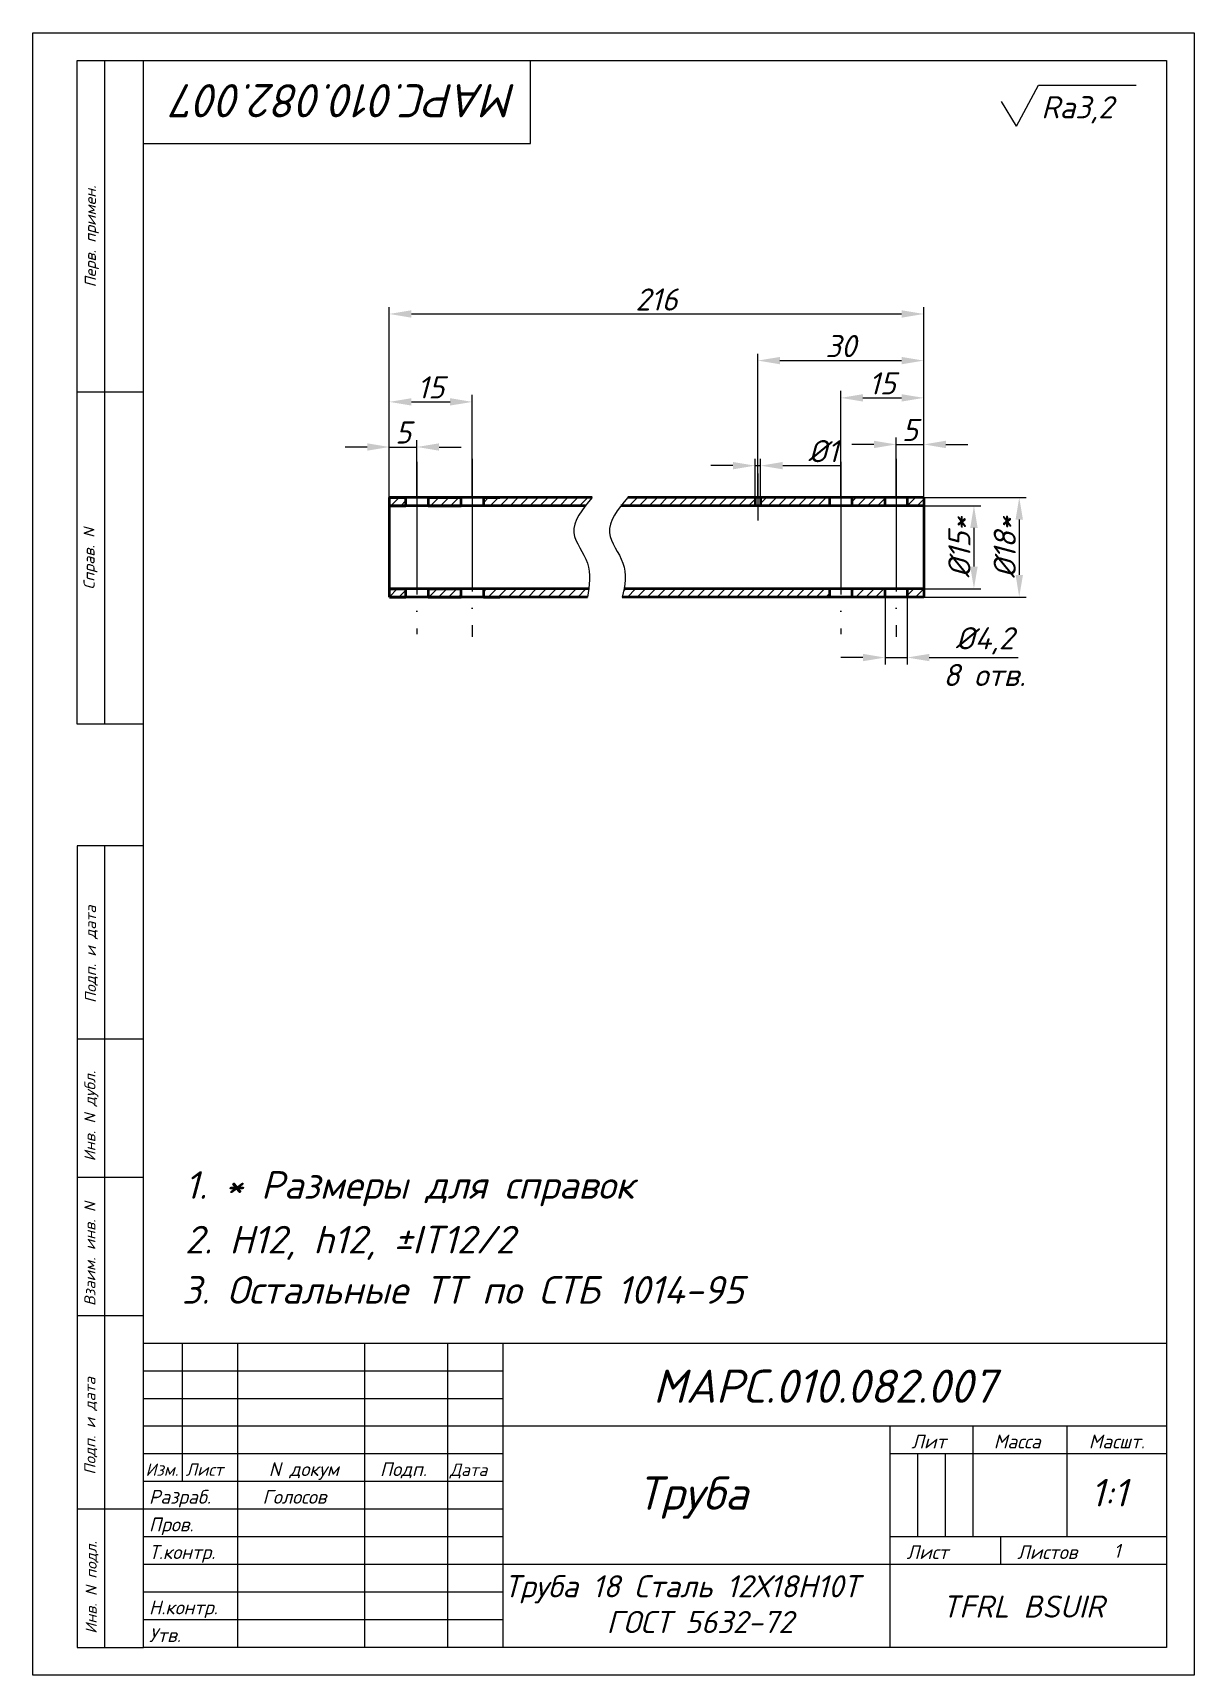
# Model space of a CAD drawing. Header units: millimetres. Extents: x -5427 to 3670, y -5891 to 948.
# Drawn here: x 3233.1 to 3443.1, y -2683.9 to -2386.9 of the extents above; entities that cross this region are included whole.
import ezdxf
from ezdxf.enums import TextEntityAlignment as Align

# ---------------------------------------------------------------- set-up
doc = ezdxf.new("R2010")
doc.units = ezdxf.units.MM
doc.header["$MEASUREMENT"] = 0
doc.linetypes.add('ACAD_ISO04W100', pattern=[30, 24, -3, 0, -3])
doc.layers.add('оси', color=1, linetype='ACAD_ISO04W100')
doc.layers.add('Толстые', color=7, linetype='Continuous', lineweight=50)
doc.layers.add('Тонкие', color=140, linetype='Continuous', lineweight=25)
doc.styles.get("Standard").update_dxf_attribs({"font": 'isocpeui.ttf'})
doc.styles.add('Для рамки', font='simplex.shx', dxfattribs={"oblique": 15, "height": 4})
doc.dimstyles.new('ISO-25', dxfattribs={"dimtxt": 4, "dimasz": 4, "dimexe": 1.25, "dimexo": 0, "dimtad": 1, "dimtxsty": 'Standard', "dimcen": 2.5, "dimadec": 0, "dimazin": 0, "dimtfac": 1, "dimtmove": 0, "dimatfit": 3, "dimfxl": 1, "dimarcsym": 0})

# ---------------------------------------------------------------- blocks, each defined once
blk = doc.blocks.new('*D317')
at = {"layer": 'Defpoints', "color": 0, "transparency": 16777216}
for p in [(3394.19, -2461.32), (3389.19, -2470.92), (3394.19, -2470.92)]:
    blk.add_point(p, dxfattribs=at)
at = {"layer": 'Тонкие', "color": 0, "lineweight": -2, "transparency": 16777216}
for p, q in [((3385.19, -2461.32), (3381.19, -2461.32)), ((3389.19, -2470.92), (3389.19, -2460.07)), ((3389.19, -2461.32), (3394.19, -2461.32)), ((3394.19, -2470.92), (3394.19, -2460.07)), ((3398.19, -2461.32), (3402.19, -2461.32))]:
    blk.add_line(p, q, dxfattribs=at)
at = {"layer": 'Тонкие', "color": 0, "transparency": 16777216}
for points in [[(3385.19, -2460.66), (3385.19, -2461.99), (3389.19, -2461.32)], [(3398.19, -2460.66), (3398.19, -2461.99), (3394.19, -2461.32)]]:
    blk.add_solid(points, dxfattribs=at)
at = {"layer": 'Тонкие', "color": 0, "transparency": 16777216, "insert": (3391.69, -2458.7), "char_height": 4, "attachment_point": 5}
blk.add_mtext('5', dxfattribs=at)
blk = doc.blocks.new('*D318')
at = {"layer": 'Defpoints', "color": 0, "transparency": 16777216}
for p in [(3394.19, -2452.9), (3379.19, -2470.92), (3394.19, -2470.92)]:
    blk.add_point(p, dxfattribs=at)
at = {"layer": 'Тонкие', "color": 0, "lineweight": -2, "transparency": 16777216}
for p, q in [((3379.19, -2470.92), (3379.19, -2451.65)), ((3383.19, -2452.9), (3390.19, -2452.9)), ((3394.19, -2470.92), (3394.19, -2451.65))]:
    blk.add_line(p, q, dxfattribs=at)
at = {"layer": 'Тонкие', "color": 0, "transparency": 16777216}
for points in [[(3383.19, -2452.24), (3383.19, -2453.57), (3379.19, -2452.9)], [(3390.19, -2452.24), (3390.19, -2453.57), (3394.19, -2452.9)]]:
    blk.add_solid(points, dxfattribs=at)
at = {"layer": 'Тонкие', "color": 0, "transparency": 16777216, "insert": (3386.69, -2450.28), "char_height": 4, "attachment_point": 5}
blk.add_mtext('15', dxfattribs=at)
blk = doc.blocks.new('*D319')
at = {"layer": 'Defpoints', "color": 0, "transparency": 16777216}
for p in [(3394.19, -2446.16), (3364.19, -2470.92), (3394.19, -2470.92)]:
    blk.add_point(p, dxfattribs=at)
at = {"layer": 'Тонкие', "color": 0, "lineweight": -2, "transparency": 16777216}
for p, q in [((3364.19, -2470.92), (3364.19, -2444.91)), ((3368.19, -2446.16), (3390.19, -2446.16)), ((3394.19, -2470.92), (3394.19, -2444.91))]:
    blk.add_line(p, q, dxfattribs=at)
at = {"layer": 'Тонкие', "color": 0, "transparency": 16777216}
for points in [[(3368.19, -2445.5), (3368.19, -2446.83), (3364.19, -2446.16)], [(3390.19, -2445.5), (3390.19, -2446.83), (3394.19, -2446.16)]]:
    blk.add_solid(points, dxfattribs=at)
at = {"layer": 'Тонкие', "color": 0, "transparency": 16777216, "insert": (3379.19, -2443.54), "char_height": 4, "attachment_point": 5}
blk.add_mtext('30', dxfattribs=at)
blk = doc.blocks.new('*D320')
at = {"layer": 'Defpoints', "color": 0, "transparency": 16777216}
for p in [(3364.69, -2465.16), (3363.69, -2470.92), (3364.69, -2470.92)]:
    blk.add_point(p, dxfattribs=at)
at = {"layer": 'Тонкие', "color": 0, "lineweight": -2, "transparency": 16777216}
for p, q in [((3363.69, -2470.92), (3363.69, -2463.91)), ((3364.69, -2470.92), (3364.69, -2463.91)), ((3359.69, -2465.16), (3355.69, -2465.16)), ((3363.69, -2465.16), (3364.69, -2465.16)), ((3368.69, -2465.16), (3379.33, -2465.16))]:
    blk.add_line(p, q, dxfattribs=at)
at = {"layer": 'Тонкие', "color": 0, "transparency": 16777216}
for points in [[(3359.69, -2464.5), (3359.69, -2465.83), (3363.69, -2465.16)], [(3368.69, -2464.5), (3368.69, -2465.83), (3364.69, -2465.16)]]:
    blk.add_solid(points, dxfattribs=at)
at = {"layer": 'Тонкие', "color": 0, "transparency": 16777216, "insert": (3376.01, -2462.54), "char_height": 4, "attachment_point": 5}
blk.add_mtext('%%c1', dxfattribs=at)
blk = doc.blocks.new('*D321')
at = {"layer": 'Defpoints', "color": 0, "transparency": 16777216}
for p in [(3387.19, -2488.92), (3391.19, -2488.92), (3391.19, -2499.86)]:
    blk.add_point(p, dxfattribs=at)
at = {"layer": 'Тонкие', "color": 0, "lineweight": -2, "transparency": 16777216}
for p, q in [((3387.19, -2488.92), (3387.19, -2501.11)), ((3391.19, -2488.92), (3391.19, -2501.11)), ((3383.19, -2499.86), (3379.19, -2499.86)), ((3387.19, -2499.86), (3391.19, -2499.86)), ((3395.19, -2499.86), (3411.24, -2499.86))]:
    blk.add_line(p, q, dxfattribs=at)
at = {"layer": 'Тонкие', "color": 0, "transparency": 16777216}
for points in [[(3383.19, -2499.2), (3383.19, -2500.53), (3387.19, -2499.86)], [(3395.19, -2499.2), (3395.19, -2500.53), (3391.19, -2499.86)]]:
    blk.add_solid(points, dxfattribs=at)
at = {"layer": 'Тонкие', "color": 0, "transparency": 16777216, "insert": (3405.22, -2496.84), "char_height": 4, "attachment_point": 5}
blk.add_mtext('%%c4,2', dxfattribs=at)
blk = doc.blocks.new('*D322')
at = {"layer": 'Defpoints', "color": 0, "transparency": 16777216}
for p in [(3302.55, -2461.79), (3297.55, -2470.92), (3302.55, -2470.92)]:
    blk.add_point(p, dxfattribs=at)
at = {"layer": 'Тонкие', "color": 0, "lineweight": -2, "transparency": 16777216}
for p, q in [((3293.55, -2461.79), (3289.55, -2461.79)), ((3297.55, -2470.92), (3297.55, -2460.54)), ((3297.55, -2461.79), (3302.55, -2461.79)), ((3302.55, -2470.92), (3302.55, -2460.54)), ((3306.55, -2461.79), (3310.55, -2461.79))]:
    blk.add_line(p, q, dxfattribs=at)
at = {"layer": 'Тонкие', "color": 0, "transparency": 16777216}
for points in [[(3293.55, -2461.12), (3293.55, -2462.45), (3297.55, -2461.79)], [(3306.55, -2461.12), (3306.55, -2462.45), (3302.55, -2461.79)]]:
    blk.add_solid(points, dxfattribs=at)
at = {"layer": 'Тонкие', "color": 0, "transparency": 16777216, "insert": (3300.05, -2459.16), "char_height": 4, "attachment_point": 5}
blk.add_mtext('5', dxfattribs=at)
blk = doc.blocks.new('*D323')
at = {"layer": 'Defpoints', "color": 0, "transparency": 16777216}
for p in [(3312.55, -2453.63), (3297.55, -2470.92), (3312.55, -2470.92)]:
    blk.add_point(p, dxfattribs=at)
at = {"layer": 'Тонкие', "color": 0, "lineweight": -2, "transparency": 16777216}
for p, q in [((3297.55, -2470.92), (3297.55, -2452.38)), ((3312.55, -2470.92), (3312.55, -2452.38)), ((3301.55, -2453.63), (3308.55, -2453.63))]:
    blk.add_line(p, q, dxfattribs=at)
at = {"layer": 'Тонкие', "color": 0, "transparency": 16777216}
for points in [[(3301.55, -2452.96), (3301.55, -2454.29), (3297.55, -2453.63)], [(3308.55, -2452.96), (3308.55, -2454.29), (3312.55, -2453.63)]]:
    blk.add_solid(points, dxfattribs=at)
at = {"layer": 'Тонкие', "color": 0, "transparency": 16777216, "insert": (3305.05, -2451), "char_height": 4, "attachment_point": 5}
blk.add_mtext('15', dxfattribs=at)
blk = doc.blocks.new('*D324')
at = {"layer": 'Defpoints', "color": 0, "transparency": 16777216}
for p in [(3394.19, -2472.42), (3394.19, -2487.42), (3403.27, -2487.42)]:
    blk.add_point(p, dxfattribs=at)
at = {"layer": 'Тонкие', "color": 0, "lineweight": -2, "transparency": 16777216}
for p, q in [((3394.19, -2472.42), (3404.52, -2472.42)), ((3403.27, -2476.42), (3403.27, -2483.42)), ((3394.19, -2487.42), (3404.52, -2487.42))]:
    blk.add_line(p, q, dxfattribs=at)
at = {"layer": 'Тонкие', "color": 0, "transparency": 16777216}
for points in [[(3402.6, -2476.42), (3403.94, -2476.42), (3403.27, -2472.42)], [(3402.6, -2483.42), (3403.94, -2483.42), (3403.27, -2487.42)]]:
    blk.add_solid(points, dxfattribs=at)
at = {"layer": 'Тонкие', "color": 0, "transparency": 16777216, "insert": (3400.64, -2479.92), "char_height": 4, "attachment_point": 5, "rotation": 90}
blk.add_mtext('%%c15*', dxfattribs=at)
blk = doc.blocks.new('*D325')
at = {"layer": 'Defpoints', "color": 0, "transparency": 16777216}
for p in [(3394.19, -2470.92), (3394.19, -2488.92), (3411.46, -2488.92)]:
    blk.add_point(p, dxfattribs=at)
at = {"layer": 'Тонкие', "color": 0, "lineweight": -2, "transparency": 16777216}
for p, q in [((3394.19, -2470.92), (3412.71, -2470.92)), ((3411.46, -2474.92), (3411.46, -2484.92)), ((3394.19, -2488.92), (3412.71, -2488.92))]:
    blk.add_line(p, q, dxfattribs=at)
at = {"layer": 'Тонкие', "color": 0, "transparency": 16777216}
for points in [[(3410.8, -2474.92), (3412.13, -2474.92), (3411.46, -2470.92)], [(3410.8, -2484.92), (3412.13, -2484.92), (3411.46, -2488.92)]]:
    blk.add_solid(points, dxfattribs=at)
at = {"layer": 'Тонкие', "color": 0, "transparency": 16777216, "insert": (3408.84, -2479.92), "char_height": 4, "attachment_point": 5, "rotation": 90}
blk.add_mtext('%%c18*', dxfattribs=at)
blk = doc.blocks.new('*D326')
at = {"layer": 'Defpoints', "color": 0, "transparency": 16777216}
for p in [(3394.19, -2437.73), (3297.55, -2470.92), (3394.19, -2470.92)]:
    blk.add_point(p, dxfattribs=at)
at = {"layer": 'Тонкие', "color": 0, "lineweight": -2, "transparency": 16777216}
for p, q in [((3297.55, -2470.92), (3297.55, -2436.48)), ((3301.55, -2437.73), (3390.19, -2437.73)), ((3394.19, -2470.92), (3394.19, -2436.48))]:
    blk.add_line(p, q, dxfattribs=at)
at = {"layer": 'Тонкие', "color": 0, "transparency": 16777216}
for points in [[(3301.55, -2437.06), (3301.55, -2438.4), (3297.55, -2437.73)], [(3390.19, -2437.06), (3390.19, -2438.4), (3394.19, -2437.73)]]:
    blk.add_solid(points, dxfattribs=at)
at = {"layer": 'Тонкие', "color": 0, "transparency": 16777216, "insert": (3345.87, -2435.11), "char_height": 4, "attachment_point": 5}
blk.add_mtext('216', dxfattribs=at)

msp = doc.modelspace()

# ---------------------------------------------------------------- hatches: boundary and pattern name
at = {"layer": 'Тонкие'}
h = msp.add_hatch(dxfattribs=at)
h.set_pattern_fill('ANSI31', color=256, scale=0.4, style=0)
h.set_pattern_definition([(45, (243.9456, -1093.6481), (-0.8980256, 0.8980256), [])])
h.paths.add_polyline_path([(3300.555, -2470.922), (3297.555, -2470.922), (3297.555, -2472.422), (3300.555, -2472.422)])
h.paths.add_polyline_path([(3310.555, -2470.922), (3304.555, -2470.922), (3304.555, -2472.422), (3310.555, -2472.422)])
edge = h.paths.add_edge_path()
edge.add_spline(control_points=[(3333.012, -2472.422), (3333.404, -2471.922), (3333.823, -2471.422), (3334.241, -2470.922)], knot_values=[0, 0, 0, 0, 1.6917076, 1.6917076, 1.6917076, 1.6917076], degree=3, periodic=0)
edge.add_line((3334.241, -2470.922), (3317.555, -2470.922))
edge.add_line((3317.555, -2470.922), (3317.555, -2470.922))
edge.add_line((3317.555, -2470.922), (3314.555, -2470.922))
edge.add_line((3314.555, -2470.922), (3314.555, -2472.422))
edge.add_line((3314.555, -2472.422), (3333.012, -2472.422))
h.paths.add_polyline_path([(3300.555, -2487.422), (3297.555, -2487.422), (3297.555, -2488.922), (3300.555, -2488.922)])
h.paths.add_polyline_path([(3310.555, -2487.422), (3304.555, -2487.422), (3304.555, -2488.922), (3310.555, -2488.922)])
edge = h.paths.add_edge_path()
edge.add_spline(control_points=[(3333.366, -2488.922), (3333.446, -2488.422), (3333.525, -2487.921), (3333.591, -2487.422)], knot_values=[17.8635958, 17.8635958, 17.8635958, 17.8635958, 19.3331114, 19.3331114, 19.3331114, 19.3331114], degree=3, periodic=0)
edge.add_line((3333.591, -2487.422), (3314.555, -2487.422))
edge.add_line((3314.555, -2487.422), (3314.555, -2488.922))
edge.add_line((3314.555, -2488.922), (3333.366, -2488.922))
edge = h.paths.add_edge_path()
edge.add_line((3363.693, -2470.922), (3340.669, -2470.922))
edge.add_spline(control_points=[(3340.669, -2470.922), (3340.251, -2471.422), (3339.833, -2471.922), (3339.442, -2472.422)], knot_values=[0, 0, 0, 0, 1.6937928, 1.6937928, 1.6937928, 1.6937928], degree=3, periodic=0)
edge.add_line((3339.442, -2472.422), (3363.693, -2472.422))
edge.add_line((3363.693, -2472.422), (3363.693, -2470.922))
edge = h.paths.add_edge_path()
edge.add_line((3377.193, -2487.422), (3340, -2487.422))
edge.add_spline(control_points=[(3340, -2487.422), (3339.911, -2487.92), (3339.797, -2488.42), (3339.67, -2488.922)], knot_values=[17.9205753, 17.9205753, 17.9205753, 17.9205753, 19.4034144, 19.4034144, 19.4034144, 19.4034144], degree=3, periodic=0)
edge.add_line((3339.67, -2488.922), (3377.193, -2488.922))
edge.add_line((3377.193, -2488.922), (3377.193, -2487.422))
h.paths.add_polyline_path([(3377.193, -2470.922), (3364.693, -2470.922), (3364.693, -2472.422), (3377.193, -2472.422)])
h.paths.add_polyline_path([(3387.193, -2470.922), (3381.193, -2470.922), (3381.193, -2472.422), (3387.193, -2472.422)])
h.paths.add_polyline_path([(3394.193, -2470.922), (3391.193, -2470.922), (3391.193, -2472.422), (3394.193, -2472.422)])
h.paths.add_polyline_path([(3394.193, -2487.422), (3391.193, -2487.422), (3391.193, -2488.922), (3394.193, -2488.922)])
h.paths.add_polyline_path([(3387.193, -2487.422), (3381.193, -2487.422), (3381.193, -2488.922), (3387.193, -2488.922)])

# ---------------------------------------------------------------- linework, layer by layer
for p, q in [((3233.09, -2386.89), (3443.09, -2386.89)), ((3233.09, -2683.89), (3233.09, -2386.89)), ((3443.09, -2386.89), (3443.09, -2683.89)), ((3241.09, -2511.89), (3241.09, -2391.89)), ((3241.09, -2391.89), (3253.09, -2391.89)), ((3246.09, -2511.89), (3246.09, -2391.89)), ((3253.09, -2391.89), (3438.09, -2391.89)), ((3253.09, -2678.89), (3253.09, -2391.89)), ((3323.09, -2406.89), (3323.09, -2391.89)), ((3438.09, -2391.89), (3438.09, -2678.89)), ((3253.09, -2406.89), (3323.09, -2406.89)), ((3253.09, -2451.89), (3241.09, -2451.89)), ((3253.09, -2511.89), (3241.09, -2511.89)), ((3241.09, -2533.89), (3241.09, -2678.89)), ((3253.09, -2533.89), (3241.09, -2533.89)), ((3246.09, -2678.89), (3246.09, -2533.89)), ((3253.09, -2568.89), (3241.09, -2568.89)), ((3253.09, -2593.89), (3241.09, -2593.89)), ((3253.09, -2618.89), (3241.09, -2618.89)), ((3438.09, -2623.89), (3253.09, -2623.89)), ((3260.09, -2623.89), (3260.09, -2648.89)), ((3260.09, -2623.89), (3260.09, -2648.89)), ((3270.09, -2623.89), (3270.09, -2678.89)), ((3270.09, -2623.89), (3270.09, -2678.89)), ((3293.09, -2623.89), (3293.09, -2678.89)), ((3293.09, -2623.89), (3293.09, -2678.89)), ((3308.09, -2623.89), (3308.09, -2678.89)), ((3308.09, -2623.89), (3308.09, -2678.89)), ((3318.09, -2623.89), (3318.09, -2678.89)), ((3318.09, -2623.89), (3318.09, -2678.89)), ((3438.09, -2638.89), (3318.09, -2638.89)), ((3388.09, -2638.89), (3388.09, -2678.89)), ((3388.09, -2638.89), (3388.09, -2678.89)), ((3403.09, -2638.89), (3403.09, -2658.89)), ((3403.09, -2638.89), (3403.09, -2658.89)), ((3420.09, -2638.89), (3420.09, -2658.89)), ((3420.09, -2638.89), (3420.09, -2658.89)), ((3318.09, -2643.89), (3253.09, -2643.89)), ((3438.09, -2643.89), (3388.09, -2643.89)), ((3318.09, -2648.89), (3253.09, -2648.89)), ((3318.09, -2648.89), (3253.09, -2648.89)), ((3253.09, -2653.89), (3241.09, -2653.89)), ((3438.09, -2658.89), (3388.09, -2658.89)), ((3438.09, -2658.89), (3388.09, -2658.89)), ((3408.09, -2658.89), (3408.09, -2663.89)), ((3408.09, -2658.89), (3408.09, -2663.89)), ((3438.09, -2663.89), (3318.09, -2663.89)), ((3438.09, -2663.89), (3318.09, -2663.89)), ((3241.09, -2678.89), (3253.09, -2678.89)), ((3438.09, -2678.89), (3253.09, -2678.89)), ((3443.09, -2683.89), (3233.09, -2683.89))]:
    msp.add_line(p, q)
at = {"layer": 'оси'}
for p, q in [((3302.555, -2464.491), (3302.555, -2495.625)), ((3312.555, -2463.92), (3312.555, -2496.125)), ((3379.193, -2464.491), (3379.193, -2495.625)), ((3389.193, -2463.92), (3389.193, -2496.125)), ((3364.193, -2466.58), (3364.193, -2475.077))]:
    msp.add_line(p, q, dxfattribs=at)
at = {"layer": 'Толстые'}
for p, q in [((3334.241, -2470.922), (3297.555, -2470.922)), ((3297.555, -2470.922), (3300.555, -2470.922)), ((3297.555, -2488.922), (3297.555, -2470.922)), ((3300.555, -2472.422), (3300.555, -2470.922)), ((3304.555, -2470.922), (3310.555, -2470.922)), ((3304.555, -2470.922), (3304.555, -2472.422)), ((3310.555, -2472.422), (3310.555, -2470.922)), ((3314.555, -2470.922), (3317.555, -2470.922)), ((3314.555, -2470.922), (3314.555, -2472.422)), ((3394.193, -2470.922), (3340.669, -2470.922)), ((3363.693, -2470.922), (3363.693, -2472.422)), ((3364.693, -2470.922), (3364.693, -2472.422)), ((3377.193, -2472.422), (3377.193, -2470.922)), ((3381.193, -2470.922), (3381.193, -2472.422)), ((3387.193, -2472.422), (3387.193, -2470.922)), ((3391.193, -2470.922), (3391.193, -2472.422)), ((3394.193, -2470.922), (3394.193, -2488.922)), ((3333.012, -2472.422), (3297.555, -2472.422)), ((3297.555, -2472.422), (3300.555, -2472.422)), ((3304.555, -2472.422), (3310.555, -2472.422)), ((3394.193, -2472.422), (3339.442, -2472.422)), ((3333.591, -2487.422), (3297.555, -2487.422)), ((3297.555, -2487.422), (3300.555, -2487.422)), ((3300.555, -2488.922), (3300.555, -2487.422)), ((3304.555, -2487.422), (3310.555, -2487.422)), ((3304.555, -2487.422), (3304.555, -2488.922)), ((3310.555, -2488.922), (3310.555, -2487.422)), ((3314.555, -2487.422), (3314.555, -2488.922)), ((3394.193, -2487.422), (3340, -2487.422)), ((3377.193, -2488.922), (3377.193, -2487.422)), ((3381.193, -2487.422), (3381.193, -2488.922)), ((3387.193, -2488.922), (3387.193, -2487.422)), ((3391.193, -2487.422), (3391.193, -2488.922)), ((3333.366, -2488.922), (3297.555, -2488.922)), ((3297.555, -2488.922), (3300.555, -2488.922)), ((3304.555, -2488.922), (3310.555, -2488.922)), ((3314.555, -2488.922), (3317.555, -2488.922)), ((3394.193, -2488.922), (3339.67, -2488.922))]:
    msp.add_line(p, q, dxfattribs=at)
at = {"layer": 'Тонкие'}
for p, q in [((3410.98, -2403.773), (3414.944, -2396.348)), ((3414.944, -2396.348), (3432.61, -2396.353)), ((3410.98, -2403.773), (3408.254, -2399.318)), ((3318.09, -2628.89), (3253.09, -2628.89)), ((3318.09, -2633.89), (3253.09, -2633.89)), ((3318.09, -2638.89), (3253.09, -2638.89)), ((3393.09, -2643.89), (3393.09, -2658.89)), ((3393.09, -2643.89), (3393.09, -2658.89)), ((3398.09, -2643.89), (3398.09, -2658.89)), ((3398.09, -2643.89), (3398.09, -2658.89)), ((3318.09, -2653.89), (3253.09, -2653.89)), ((3318.09, -2653.89), (3253.09, -2653.89)), ((3318.09, -2658.89), (3253.09, -2658.89)), ((3318.09, -2658.89), (3253.09, -2658.89)), ((3318.09, -2663.89), (3253.09, -2663.89)), ((3318.09, -2663.89), (3253.09, -2663.89)), ((3318.09, -2668.89), (3253.09, -2668.89)), ((3318.09, -2668.89), (3253.09, -2668.89)), ((3318.09, -2673.89), (3253.09, -2673.89)), ((3318.09, -2673.89), (3253.09, -2673.89))]:
    msp.add_line(p, q, dxfattribs=at)
msp.add_spline([(3334.241, -2470.922), (3330.921, -2477.319), (3333.366, -2482.771), (3333.366, -2488.922)], degree=3, dxfattribs=at)
msp.add_open_spline([(3340.669, -2470.922), (3338.891, -2473.049), (3335.64, -2476.94), (3340.767, -2482.742), (3340.205, -2486.816), (3339.67, -2488.922)], degree=3, knots=[0, 0, 0, 0, 7.2066732, 13.1815419, 19.4034144, 19.4034144, 19.4034144, 19.4034144], dxfattribs=at)

# ---------------------------------------------------------------- texts
msp.add_text('МАРС.010.082.007', height=6, rotation=180, dxfattribs=at).set_placement((3320.714, -2396.158))
for s, height, p in [('Ra3,2', 4, (3415.441, -2402.347)), ('8 отв.', 4, (3397.702, -2505.016)), ('1. * Размеры для справок', 5, (3260.596, -2597.749)), ('2. H12, h12, %%pIT12/2', 5, (3260.596, -2607.631)), ('3. Остальные ТТ по СТБ 1014-95', 5, (3260.015, -2616.719)), ('МАРС.010.082.007', 6, (3345.254, -2634.632)), ('Изм.', 2.25, (3253.458, -2647.846)), ('Лист', 2.25, (3260.745, -2647.846)), ('Дата', 2.25, (3308.495, -2647.876)), ('Труба', 6, (3342.36, -2653.968)), ('1:1', 5, (3424.378, -2653.387)), ('Разраб.', 2.5, (3254.09, -2652.89)), ('Голосов', 2.5, (3274.622, -2652.89)), ('Пров.', 2.5, (3254.09, -2657.89)), ('Т.контр.', 2.5, (3254.09, -2662.89)), ('Лист', 2.5, (3391.09, -2662.89)), ('Листов', 2.5, (3411.09, -2662.89)), ('1', 2.5, (3428.529, -2662.656)), ('Труба 18 Сталь 12Х18Н10Т', 4, (3318.312, -2669.816)), ('TFRL BSUIR', 4, (3397.439, -2673.485)), ('Н.контр.', 2.5, (3254.09, -2672.89)), ('ГОСТ 5632-72', 4, (3336.829, -2676.28)), ('Утв.', 2.5, (3254.09, -2677.89))]:
    msp.add_text(s, height=height, dxfattribs=at).set_placement(p)
at = {"layer": 'Тонкие', "linetype": 'Continuous', "style": 'Для рамки', "oblique": 15}
for s, p in [('Перв. примен.', (3244.495, -2432.918)), ('Справ. N', (3244.251, -2487.552)), ('Подп. и дата', (3244.511, -2562.331)), ('Инв. N дубл.', (3244.413, -2590.971)), ('Взаим. инв. N', (3244.413, -2617.133)), ('Подп. и дата', (3244.413, -2647.633)), ('Инв. N подл.', (3244.639, -2676.404))]:
    msp.add_text(s, height=2, rotation=90, dxfattribs=at).set_placement(p)
at = {"layer": 'Тонкие'}
for s, p in [('Лит', (3395.09, -2642.89)), ('Масса', (3411.09, -2642.89)), ('Масшт.', (3429.09, -2642.89)), ('N докум', (3282.09, -2647.89)), ('Подп.', (3300.09, -2647.89))]:
    msp.add_text(s, height=2.5, dxfattribs=at).set_placement(p, align=Align.CENTER)

# ---------------------------------------------------------------- dimensions: what is measured, and where the dimension line sits
for base, p1, p2, text, picture, middle in [((3394.193, -2437.73), (3297.555, -2470.922), (3394.193, -2470.922), '216', '*D326', (3345.874, -2435.105)), ((3364.693, -2465.162), (3363.693, -2470.922), (3364.693, -2470.922), '%%c1', '*D320', (3376.013, -2462.537)), ((3391.193, -2499.865), (3387.193, -2488.922), (3391.193, -2488.922), '%%c4,2', '*D321', (3405.218, -2496.84))]:
    dim = msp.add_linear_dim(base=base, p1=p1, p2=p2, text=text, dimstyle='ISO-25', dxfattribs=at)
    dim.commit()
    dim.dimension.update_dxf_attribs({"geometry": picture, "text_midpoint": middle})
for base, p1, p2, picture, middle in [((3394.193, -2446.163), (3364.193, -2470.922), (3394.193, -2470.922), '*D319', (3379.193, -2443.538)), ((3312.555, -2453.625), (3297.555, -2470.922), (3312.555, -2470.922), '*D323', (3305.055, -2451)), ((3394.193, -2452.903), (3379.193, -2470.922), (3394.193, -2470.922), '*D318', (3386.693, -2450.278)), ((3394.193, -2461.322), (3389.193, -2470.922), (3394.193, -2470.922), '*D317', (3391.693, -2458.697)), ((3302.555, -2461.787), (3297.555, -2470.922), (3302.555, -2470.922), '*D322', (3300.055, -2459.162))]:
    dim = msp.add_linear_dim(base=base, p1=p1, p2=p2, dimstyle='ISO-25', dxfattribs=at)
    dim.commit()
    dim.dimension.update_dxf_attribs({"geometry": picture, "text_midpoint": middle})
for base, p1, p2, text, picture, middle in [((3411.462, -2488.922), (3394.193, -2470.922), (3394.193, -2488.922), '%%c18*', '*D325', (3408.837, -2479.922)), ((3403.27, -2487.422), (3394.193, -2472.422), (3394.193, -2487.422), '%%c15*', '*D324', (3400.645, -2479.922))]:
    dim = msp.add_linear_dim(base=base, p1=p1, p2=p2, angle=90, text=text, dimstyle='ISO-25', dxfattribs=at)
    dim.commit()
    dim.dimension.update_dxf_attribs({"geometry": picture, "text_midpoint": middle})

doc.saveas('drawing.dxf')
